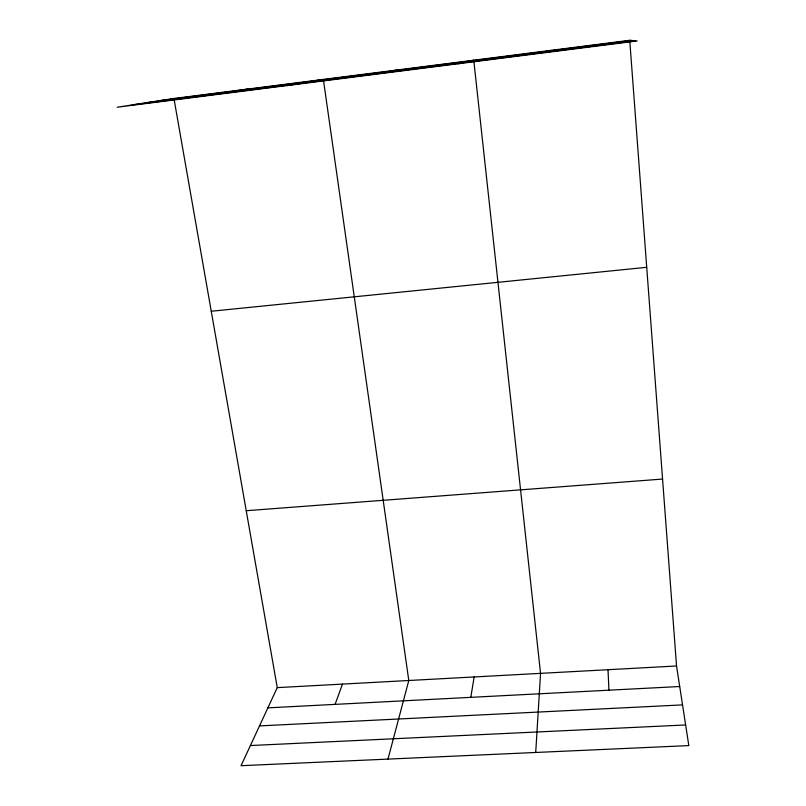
<?xml version="1.0" encoding="UTF-8"?>
<svg xmlns="http://www.w3.org/2000/svg" width="806" height="806" viewBox="0 0 806 806"><rect width="100%" height="100%" fill="white"/><g stroke="black" fill="none" stroke-linecap="round" stroke-linejoin="round"><path stroke-width="1.21" d="M535.718 752.472L540.554 673.363L473.757 60.208L458.332 63.745M470.805 697.341L474.16 676.959M387.978 759.101L408.793 680.506L323.367 79.401L286.765 85.607M335.084 704.373L342.5 684.093M173.945 98.473L277.254 687.629L241.054 765.7L688.818 745.6L676.546 665.988L629.738 40.3L173.945 98.473L117.182 107.218L637.224 40.945L629.738 40.3M549.964 50.889L551.032 50.345M391.202 71.14L397.882 69.89M235.997 90.937L247.976 89.023M159.437 100.71L631.642 40.461M146.37 102.725L633.355 40.612M132.043 104.931L635.259 40.774M211.263 311.247L646.724 267.31M246.233 510.722L662.562 479.056M277.254 687.629L676.546 665.988M267.874 707.859L679.71 686.521M259.512 725.904L682.541 704.897M250.404 745.54L685.634 724.957M608.006 669.705L608.933 690.188"/></g></svg>
